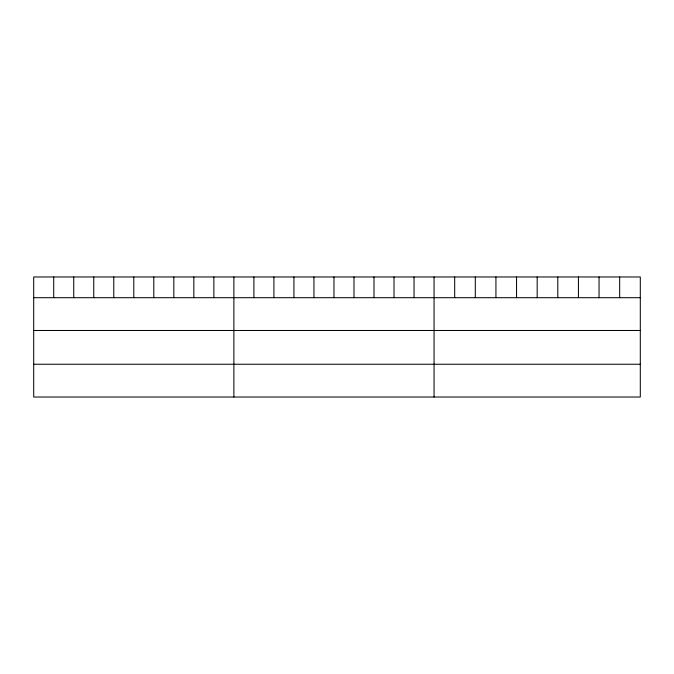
<?xml version="1.0" encoding="UTF-8"?>
<svg xmlns="http://www.w3.org/2000/svg" width="674" height="674" viewBox="0 0 674 674"><rect width="100%" height="100%" fill="white"/><g stroke="black" fill="none" stroke-linecap="round" stroke-linejoin="round"><path stroke-width="1.01" d="M640.3 297.697L640.3 397.028L33.7 397.028L33.7 276.972L640.3 276.972L640.3 297.697L33.7 297.697M33.7 330.479L640.3 330.479M33.7 364.246L640.3 364.246M619.676 276.972L619.676 297.697M599.051 276.972L599.051 297.697M578.427 276.972L578.427 297.697M557.802 276.972L557.802 297.697M537.178 276.972L537.178 297.697M516.554 276.972L516.554 297.697M495.929 276.972L495.929 297.697M475.305 276.972L475.305 297.697M454.68 276.972L454.68 297.697M434.056 276.972L434.056 397.028M414.038 276.972L414.038 297.697M394.02 276.972L394.02 297.697M374.003 276.972L374.003 297.697M353.985 276.972L353.985 297.697M333.967 276.972L333.967 297.697M313.949 276.972L313.949 297.697M293.931 276.972L293.931 297.697M273.914 276.972L273.914 297.697M253.896 276.972L253.896 297.697M233.878 276.972L233.878 397.028M213.86 276.972L213.86 297.697M193.842 276.972L193.842 297.697M173.825 276.972L173.825 297.697M153.807 276.972L153.807 297.697M133.789 276.972L133.789 297.697M113.771 276.972L113.771 297.697M93.753 276.972L93.753 297.697M73.736 276.972L73.736 297.697M53.718 276.972L53.718 297.697"/></g></svg>
